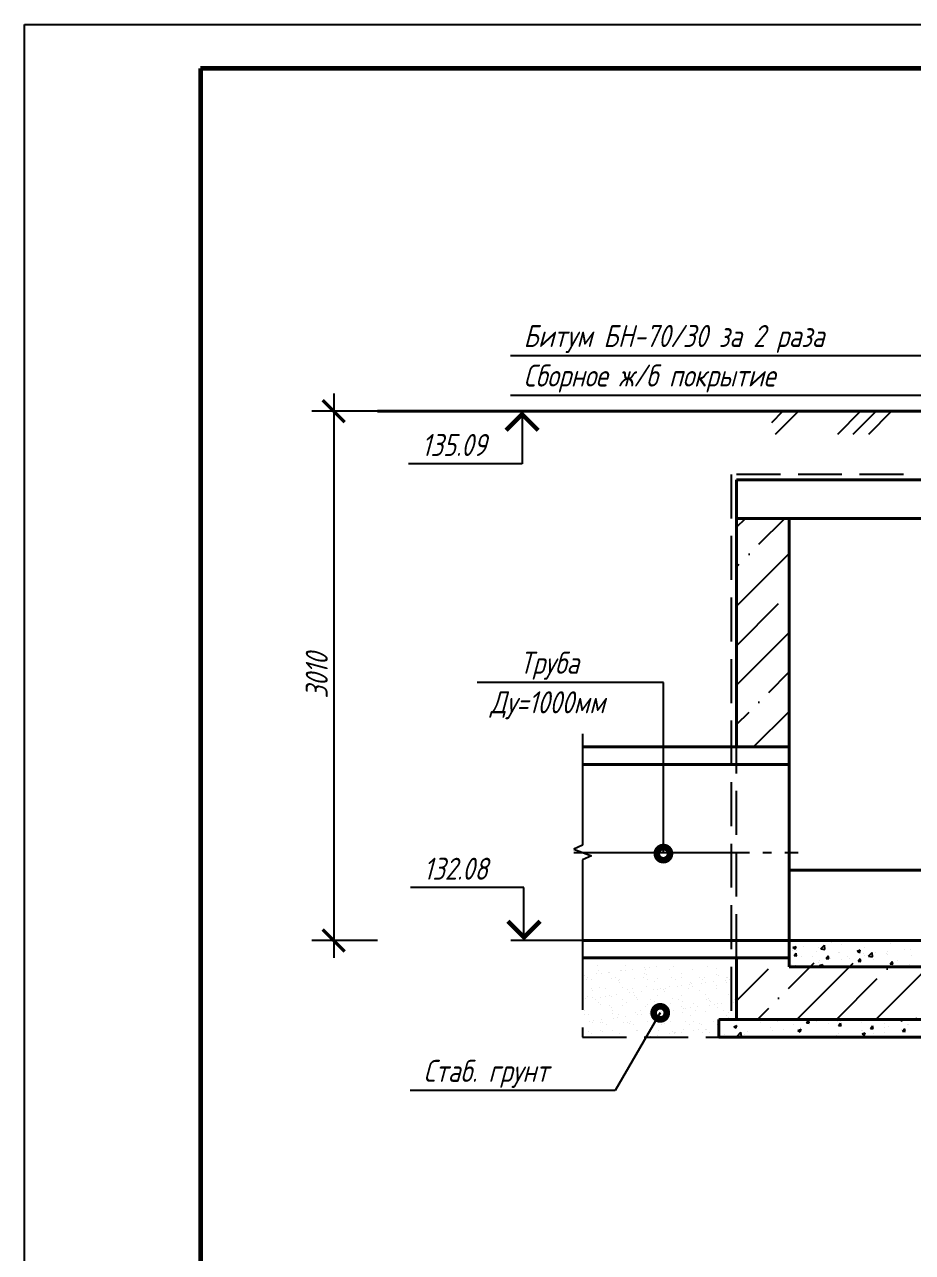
# Model space of a CAD drawing. Header units: millimetres. Extents: x 37188 to 58188, y -72679 to -57829.
# Drawn here: x 37188 to 42239, y -64812 to -57829 of the extents above; entities that cross this region are included whole.
import ezdxf

# ---------------------------------------------------------------- set-up
doc = ezdxf.new("R2010")
doc.units = ezdxf.units.MM
doc.linetypes.add('GOST2.303 4', pattern=[7, 5, -2, 0])
doc.linetypes.add('GOST2.303 5', pattern=[24, 20, -1.5, 1, -1.5])
doc.layers.get('0').update_dxf_attribs({"lineweight": 40})
for name, color, linetype in [('Линии', 7, 'Continuous'), ('Надписи', 7, 'Continuous'), ('Штриховка', 7, 'Continuous')]:
    doc.layers.add(name, color=color, linetype=linetype)
doc.styles.add('GOST 2.304', font='CS_Gost2304.shx', dxfattribs={"oblique": 15})

# ---------------------------------------------------------------- blocks, each defined once
blk = doc.blocks.new('_ArchTick')
at = {"color": 0, "linetype": 'ByBlock', "const_width": 0.15}
blk.add_lwpolyline([(-0.5, -0.5), (0.5, 0.5)], dxfattribs=at)

msp = doc.modelspace()

# ---------------------------------------------------------------- hatches: boundary and pattern name
at = {"layer": 'Линии', "ltscale": 50}
h = msp.add_hatch(dxfattribs=at)
h.set_pattern_fill('ANSI35', color=256, scale=50, style=0)
h.paths.add_polyline_path([(41538.1, -60637.5), (41238.1, -60637.5), (41238.1, -61937.5), (41538.1, -61937.5)])
h.paths.add_polyline_path([(44238.1, -63182.5), (43938.1, -63182.5), (43938.1, -63187.5), (41538.1, -63163.8), (41538.1, -63211.3), (41238.1, -63182.5), (41238.1, -63487.5), (44238.1, -63487.5)])
h.paths.add_polyline_path([(44238.1, -60637.5), (43938.1, -60637.5), (43938.1, -61937.5), (44238.1, -61937.5)])

# ---------------------------------------------------------------- linework, layer by layer
at = {"ltscale": 50}
for p, q in [((39196.6, -60027.5), (46717.9, -60027.5)), ((41824.1, -60027.5), (40135.7, -60027.5)), ((44238.1, -60417.5), (41238.1, -60417.5)), ((41238.1, -60417.5), (41238.1, -60637.5)), ((41538.1, -61937.5), (40362.7, -61937.5)), ((41538.1, -61937.5), (41538.1, -61937.5)), ((41538.1, -61937.5), (41538.1, -63137.5)), ((41538.1, -62037.5), (40362.7, -62037.5)), ((41538.1, -62637.5), (43938.1, -62637.5)), ((41538.1, -63037.5), (40362.7, -63037.5)), ((41538.1, -63037.5), (43938.1, -63037.5)), ((41538.1, -63137.5), (40362.7, -63137.5)), ((41238.1, -63487.5), (41238.1, -63137.5)), ((41538.1, -63137.5), (41538.1, -63137.5)), ((41238.1, -63487.5), (41138.1, -63487.5)), ((41138.1, -63487.5), (41138.1, -63587.5)), ((44238.1, -63487.5), (41238.1, -63487.5)), ((44338.1, -63587.5), (41138.1, -63587.5))]:
    msp.add_line(p, q, dxfattribs=at)
msp.add_lwpolyline([(41238.1, -61937.5), (41238.1, -60637.5), (44238.1, -60637.5), (44238.1, -61937.5)], dxfattribs=at)
msp.add_lwpolyline([(41538.1, -63187.5), (41538.1, -60637.5), (43938.1, -60637.5), (43938.1, -63187.5)], close=True, dxfattribs=at)
at = {"layer": 'Линии', "linetype": 'GOST2.303 4', "ltscale": 50}
for p, q in [((42888.1, -60387.5), (41208.1, -60387.5)), ((41208.1, -60387.5), (41208.1, -63487.5)), ((41238.1, -63137.5), (41238.1, -61692.5)), ((41538.1, -61937.5), (41538.1, -61937.5)), ((41538.1, -62037.5), (40362.7, -62037.5)), ((40362.7, -63037.5), (41538.1, -63037.5)), ((40362.7, -63182.5), (40362.7, -63587.5)), ((41538.1, -63137.5), (41538.1, -63137.5)), ((40362.7, -63587.5), (41138.1, -63587.5))]:
    msp.add_line(p, q, dxfattribs=at)
at = {"layer": 'Линии', "ltscale": 50}
for p, q in [((40362.7, -61862.5), (40362.7, -62496.5)), ((40362.7, -62496.5), (40312.7, -62518.5)), ((40312.7, -62518.5), (40412.7, -62556.5)), ((40412.7, -62556.5), (40362.7, -62578.5)), ((40362.7, -62578.5), (40362.7, -63212.5))]:
    msp.add_line(p, q, dxfattribs=at)
at = {"layer": 'Линии', "linetype": 'GOST2.303 5', "ltscale": 50}
msp.add_line((40312.7, -62537.5), (41588.1, -62537.5), dxfattribs=at)
at = {"layer": 'Линии', "linetype": 'Continuous', "ltscale": 50}
for p, q in [((41573, -63040.9), (41573, -63040.9)), ((41777.9, -63050.7), (41777.9, -63050.7)), ((41838, -63059.3), (41838, -63059.3)), ((41841.5, -63042.4), (41841.5, -63042.4)), ((41968.4, -63041.4), (41968.4, -63041.4)), ((42114.4, -63053.5), (42114.4, -63053.5)), ((41555.2, -63094.8), (41555.2, -63094.8)), ((41559.2, -63078.6), (41571.8, -63087.1)), ((41559.3, -63078.6), (41577.1, -63071.8)), ((41565.1, -63123.9), (41580.3, -63125.3)), ((41565.3, -63123.9), (41577.6, -63109.4)), ((41571.8, -63087), (41577, -63071.7)), ((41580.2, -63125.8), (41577.3, -63109.9)), ((41577.8, -63094.6), (41577.8, -63094.6)), ((41608.7, -63128.9), (41608.7, -63128.9)), ((41617.5, -63071.9), (41617.5, -63071.9)), ((41670, -63129.8), (41670, -63129.8)), ((41690.8, -63100.5), (41690.8, -63100.5)), ((41706.1, -63078.4), (41706.1, -63078.4)), ((41718.4, -63085.8), (41738.2, -63065.1)), ((41718.4, -63085.9), (41741, -63089.4)), ((41741, -63089.3), (41738.2, -63065.1)), ((41747.5, -63139.9), (41759.8, -63125.3)), ((41762.4, -63141.8), (41759.4, -63125.9)), ((41818.1, -63104.4), (41818.1, -63104.4)), ((41826.4, -63106.2), (41826.4, -63106.2)), ((41870.9, -63129.9), (41870.9, -63129.9)), ((41924.2, -63098.9), (41936.8, -63107.4)), ((41924.3, -63098.9), (41942.1, -63092.1)), ((41936.8, -63107.4), (41942, -63092)), ((41962, -63111.9), (41962, -63111.9)), ((41965.4, -63126), (41965.4, -63126)), ((41966.2, -63079), (41966.2, -63079)), ((41989.5, -63127.8), (42009.3, -63107.2)), ((41989.5, -63128), (42012.1, -63131.5)), ((42012.1, -63131.3), (42009.3, -63107.2)), ((42031.3, -63108.8), (42031.3, -63108.8)), ((42093.6, -63109.7), (42093.6, -63109.7)), ((42094.9, -63100.4), (42094.9, -63100.4)), ((42097.5, -63117.7), (42097.5, -63117.7)), ((42191.1, -63087.7), (42191.1, -63087.7)), ((42225.6, -63090.7), (42225.6, -63090.7)), ((42233.1, -63123.4), (42233.1, -63123.4)), ((40449.7, -63183), (40449.7, -63183)), ((40607.9, -63182.7), (40607.9, -63182.7)), ((40717, -63192.5), (40717, -63192.5)), ((40743.5, -63189), (40743.5, -63189)), ((40784.8, -63183.6), (40784.8, -63183.6)), ((40878.7, -63187.4), (40878.7, -63187.4)), ((41075.6, -63183.4), (41075.6, -63183.4)), ((41122.9, -63198.3), (41122.9, -63198.3)), ((41550.7, -63172), (41550.7, -63172)), ((41574.7, -63179.2), (41574.7, -63179.2)), ((41703, -63162.9), (41703, -63162.9)), ((41710.8, -63180.8), (41720.7, -63187.5)), ((41710.9, -63180.9), (41728.7, -63174)), ((41711.1, -63150.9), (41711.1, -63150.9)), ((41724, -63187.5), (41728.6, -63174)), ((41744.3, -63134.6), (41744.3, -63134.6)), ((41747.3, -63139.9), (41762.4, -63141.2)), ((41774.7, -63142.6), (41774.7, -63142.6)), ((41834.9, -63143.9), (41834.9, -63143.9)), ((41879.9, -63140.3), (41879.9, -63140.3)), ((41929.4, -63155.8), (41944.6, -63157.1)), ((41929.7, -63155.8), (41941.9, -63141.2)), ((41944.6, -63157.7), (41941.6, -63141.8)), ((42015.5, -63146.1), (42015.5, -63146.1)), ((42111.6, -63171.7), (42126.8, -63173.1)), ((42111.9, -63171.8), (42124.1, -63157.2)), ((42126.8, -63173.7), (42123.8, -63157.7)), ((42151.1, -63151.8), (42151.1, -63151.8)), ((42222.5, -63175.2), (42222.5, -63175.2)), ((40374.5, -63237.6), (40374.5, -63237.6)), ((40387.1, -63261.2), (40387.1, -63261.2)), ((40392.2, -63247.4), (40392.2, -63247.4)), ((40413.6, -63261.1), (40413.6, -63261.1)), ((40443.5, -63228.5), (40443.5, -63228.5)), ((40455.6, -63208.6), (40455.6, -63208.6)), ((40470, -63225), (40470, -63225)), ((40511.3, -63219.6), (40511.3, -63219.6)), ((40513.4, -63221.7), (40513.4, -63221.7)), ((40524.3, -63256.3), (40524.3, -63256.3)), ((40550.4, -63247.1), (40550.4, -63247.1)), ((40564, -63268), (40564, -63268)), ((40571.8, -63260.8), (40571.8, -63260.8)), ((40580.3, -63210.5), (40580.3, -63210.5)), ((40585.5, -63209.3), (40585.5, -63209.3)), ((40606.7, -63207), (40606.7, -63207)), ((40648, -63201.6), (40648, -63201.6)), ((40657.2, -63254.6), (40657.2, -63254.6)), ((40708.6, -63246.8), (40708.6, -63246.8)), ((40716.7, -63223.4), (40716.7, -63223.4)), ((40722.7, -63204.3), (40722.7, -63204.3)), ((40726, -63232), (40726, -63232)), ((40730, -63260.5), (40730, -63260.5)), ((40787.2, -63255.2), (40787.2, -63255.2)), ((40855.7, -63202.6), (40855.7, -63202.6)), ((40866.8, -63246.5), (40866.8, -63246.5)), ((40888.2, -63260.2), (40888.2, -63260.2)), ((40922.9, -63227.9), (40922.9, -63227.9)), ((40924.4, -63250.3), (40924.4, -63250.3)), ((40985.7, -63203.2), (40985.7, -63203.2)), ((41025, -63246.3), (41025, -63246.3)), ((41046.4, -63259.9), (41046.4, -63259.9)), ((41057.4, -63248.6), (41057.4, -63248.6)), ((41126.2, -63229.7), (41126.2, -63229.7)), ((41135.6, -63238.3), (41135.6, -63238.3)), ((41174.1, -63263.9), (41174.1, -63263.9)), ((41183.2, -63246), (41183.2, -63246)), ((41187.3, -63249.2), (41187.3, -63249.2)), ((41200.5, -63260.4), (41200.5, -63260.4)), ((41204.6, -63259.6), (41204.6, -63259.6)), ((40411.2, -63312.6), (40411.2, -63312.6)), ((40420.6, -63321.2), (40420.6, -63321.2)), ((40458.8, -63306.5), (40458.8, -63306.5)), ((40490.8, -63310.2), (40490.8, -63310.2)), ((40573.3, -63276.6), (40573.3, -63276.6)), ((40588.7, -63307.1), (40588.7, -63307.1)), ((40617.5, -63317.1), (40617.5, -63317.1)), ((40627.1, -63335.9), (40627.1, -63335.9)), ((40649, -63309.9), (40649, -63309.9)), ((40653.6, -63332.4), (40653.6, -63332.4)), ((40694.9, -63327), (40694.9, -63327)), ((40725.9, -63302.2), (40725.9, -63302.2)), ((40763.9, -63317.9), (40763.9, -63317.9)), ((40770.2, -63272.5), (40770.2, -63272.5)), ((40790.3, -63314.4), (40790.3, -63314.4)), ((40807.2, -63309.6), (40807.2, -63309.6)), ((40820.8, -63318.9), (40820.8, -63318.9)), ((40830.2, -63327.4), (40830.2, -63327.4)), ((40831.6, -63309), (40831.6, -63309)), ((40858.9, -63300.5), (40858.9, -63300.5)), ((40900.6, -63299.9), (40900.6, -63299.9)), ((40927, -63296.4), (40927, -63296.4)), ((40965.4, -63309.3), (40965.4, -63309.3)), ((40968.3, -63291), (40968.3, -63291)), ((40973.5, -63274.3), (40973.5, -63274.3)), ((40982.9, -63282.9), (40982.9, -63282.9)), ((40988.9, -63301.1), (40988.9, -63301.1)), ((41027.1, -63323.3), (41027.1, -63323.3)), ((41037.3, -63281.9), (41037.3, -63281.9)), ((41063.8, -63278.4), (41063.8, -63278.4)), ((41105.1, -63272.9), (41105.1, -63272.9)), ((41123.6, -63309), (41123.6, -63309)), ((41126.1, -63296.2), (41126.1, -63296.2)), ((41179.8, -63278.8), (41179.8, -63278.8)), ((41230.3, -63325.1), (41230.3, -63325.1)), ((40380.1, -63368.4), (40380.1, -63368.4)), ((40390.3, -63359.1), (40390.3, -63359.1)), ((40421.4, -63363), (40421.4, -63363)), ((40433.3, -63374.6), (40433.3, -63374.6)), ((40454.7, -63388.3), (40454.7, -63388.3)), ((40462, -63404.4), (40462, -63404.4)), ((40464.8, -63361.7), (40464.8, -63361.7)), ((40490.4, -63353.9), (40490.4, -63353.9)), ((40515.4, -63408), (40515.4, -63408)), ((40516.8, -63350.4), (40516.8, -63350.4)), ((40527.5, -63354.1), (40527.5, -63354.1)), ((40558.1, -63345), (40558.1, -63345)), ((40591.4, -63374.3), (40591.4, -63374.3)), ((40591.9, -63405), (40591.9, -63405)), ((40612.9, -63388), (40612.9, -63388)), ((40660.4, -63352.5), (40660.4, -63352.5)), ((40668.1, -63363.4), (40668.1, -63363.4)), ((40677.4, -63372), (40677.4, -63372)), ((40729.1, -63400.1), (40729.1, -63400.1)), ((40749.6, -63374), (40749.6, -63374)), ((40771.1, -63387.7), (40771.1, -63387.7)), ((40790.4, -63353.1), (40790.4, -63353.1)), ((40862.1, -63398.4), (40862.1, -63398.4)), ((40874.3, -63367.9), (40874.3, -63367.9)), ((40907.8, -63373.8), (40907.8, -63373.8)), ((40927.6, -63348.1), (40927.6, -63348.1)), ((40929.3, -63387.4), (40929.3, -63387.4)), ((40992.1, -63399), (40992.1, -63399)), ((41060.6, -63346.4), (41060.6, -63346.4)), ((41066, -63373.5), (41066, -63373.5)), ((41077.6, -63369.7), (41077.6, -63369.7)), ((41084.2, -63407.2), (41084.2, -63407.2)), ((41087, -63378.3), (41087, -63378.3)), ((41087.5, -63387.1), (41087.5, -63387.1)), ((41110.6, -63403.7), (41110.6, -63403.7)), ((41129.3, -63394.1), (41129.3, -63394.1)), ((41151.9, -63398.3), (41151.9, -63398.3)), ((41190.5, -63347.1), (41190.5, -63347.1)), ((41220.9, -63389.2), (41220.9, -63389.2)), ((41224.2, -63373.2), (41224.2, -63373.2)), ((40372, -63461.2), (40372, -63461.2)), ((40373.6, -63437.7), (40373.6, -63437.7)), ((40393.5, -63457), (40393.5, -63457)), ((40524.7, -63416.6), (40524.7, -63416.6)), ((40530.7, -63452), (40530.7, -63452)), ((40531.8, -63437.4), (40531.8, -63437.4)), ((40537.2, -63479.2), (40537.2, -63479.2)), ((40563.7, -63475.8), (40563.7, -63475.8)), ((40568.9, -63457.1), (40568.9, -63457.1)), ((40605, -63470.3), (40605, -63470.3)), ((40663.6, -63450.3), (40663.6, -63450.3)), ((40674, -63461.2), (40674, -63461.2)), ((40690, -63437.1), (40690, -63437.1)), ((40700.4, -63457.8), (40700.4, -63457.8)), ((40721.6, -63412.5), (40721.6, -63412.5)), ((40741.7, -63452.3), (40741.7, -63452.3)), ((40772.2, -63458.9), (40772.2, -63458.9)), ((40781.6, -63467.4), (40781.6, -63467.4)), ((40793.6, -63451), (40793.6, -63451)), ((40810.7, -63443.2), (40810.7, -63443.2)), ((40837.1, -63439.8), (40837.1, -63439.8)), ((40848.2, -63436.8), (40848.2, -63436.8)), ((40878.4, -63434.3), (40878.4, -63434.3)), ((40924.9, -63414.3), (40924.9, -63414.3)), ((40930.8, -63446), (40930.8, -63446)), ((40934.3, -63422.8), (40934.3, -63422.8)), ((40947.4, -63425.2), (40947.4, -63425.2)), ((40973.9, -63421.8), (40973.9, -63421.8)), ((40978.5, -63463.3), (40978.5, -63463.3)), ((41006.4, -63436.5), (41006.4, -63436.5)), ((41015.2, -63416.3), (41015.2, -63416.3)), ((41063.8, -63444.3), (41063.8, -63444.3)), ((41131.2, -63418.8), (41131.2, -63418.8)), ((41164.6, -63436.2), (41164.6, -63436.2)), ((41181.7, -63465.1), (41181.7, -63465.1)), ((41191.1, -63473.7), (41191.1, -63473.7)), ((41193.7, -63444.9), (41193.7, -63444.9)), ((40400.5, -63497.2), (40400.5, -63497.2)), ((40416.2, -63501.7), (40416.2, -63501.7)), ((40426.9, -63493.8), (40426.9, -63493.8)), ((40465.2, -63502.3), (40465.2, -63502.3)), ((40466.8, -63548), (40466.8, -63548)), ((40468.2, -63488.3), (40468.2, -63488.3)), ((40474.3, -63501.8), (40474.3, -63501.8)), ((40495.7, -63515.5), (40495.7, -63515.5)), ((40595.1, -63502.9), (40595.1, -63502.9)), ((40619.5, -63503.4), (40619.5, -63503.4)), ((40628.8, -63512), (40628.8, -63512)), ((40632.5, -63501.5), (40632.5, -63501.5)), ((40653.9, -63515.2), (40653.9, -63515.2)), ((40666.8, -63548.2), (40666.8, -63548.2)), ((40732.3, -63498), (40732.3, -63498)), ((40790.7, -63501.2), (40790.7, -63501.2)), ((40796.8, -63548.8), (40796.8, -63548.8)), ((40812.1, -63514.9), (40812.1, -63514.9)), ((40825.8, -63507.9), (40825.8, -63507.9)), ((40865.3, -63496.3), (40865.3, -63496.3)), ((40934, -63543.9), (40934, -63543.9)), ((40948.9, -63501), (40948.9, -63501)), ((40970.3, -63514.6), (40970.3, -63514.6)), ((40995.3, -63496.9), (40995.3, -63496.9)), ((41020.7, -63547.1), (41020.7, -63547.1)), ((41029, -63509.7), (41029, -63509.7)), ((41038.4, -63518.3), (41038.4, -63518.3)), ((41062, -63541.7), (41062, -63541.7)), ((41067, -63542.2), (41067, -63542.2)), ((41107.1, -63500.7), (41107.1, -63500.7)), ((41128.5, -63514.3), (41128.5, -63514.3)), ((41131, -63532.6), (41131, -63532.6)), ((41132.5, -63491.9), (41132.5, -63491.9)), ((41190.4, -63493.6), (41190.4, -63493.6)), ((41222.2, -63528.9), (41234.8, -63537.4)), ((41222.3, -63528.9), (41240.1, -63522.1)), ((41224.8, -63527.7), (41224.8, -63527.7)), ((41234.8, -63537.3), (41239.9, -63522)), ((41373, -63502.3), (41373, -63502.3)), ((41431.9, -63535.3), (41431.9, -63535.3)), ((41453.4, -63490.1), (41468.6, -63491.4)), ((41453.6, -63490.1), (41455.8, -63487.5)), ((41468.5, -63492), (41467.7, -63487.5)), ((41507.4, -63543.3), (41507.4, -63543.3)), ((41540.2, -63488.5), (41540.2, -63488.5)), ((41562.4, -63517.4), (41562.4, -63517.4)), ((41587.2, -63549.2), (41599.8, -63557.7)), ((41587.3, -63549.2), (41605.1, -63542.4)), ((41599.8, -63557.7), (41605, -63542.3)), ((41603.6, -63530.6), (41603.6, -63530.6)), ((41635.6, -63506), (41650.7, -63507.4)), ((41635.8, -63506.1), (41648.1, -63491.5)), ((41650.7, -63508), (41647.7, -63492)), ((41675.8, -63494.2), (41675.8, -63494.2)), ((41690.7, -63501.1), (41690.7, -63501.1)), ((41764, -63509.5), (41764, -63509.5)), ((41811.4, -63500), (41811.4, -63500)), ((41817.7, -63522), (41832.9, -63523.3)), ((41818, -63522), (41830.2, -63507.4)), ((41827.6, -63501.1), (41827.6, -63501.1)), ((41832.9, -63523.9), (41829.9, -63508)), ((41923.8, -63488.5), (41923.8, -63488.5)), ((41947, -63505.7), (41947, -63505.7)), ((41949.9, -63548.8), (41949.9, -63548.8)), ((41999.9, -63537.9), (42015.1, -63539.3)), ((42000.2, -63537.9), (42012.4, -63523.3)), ((42015, -63539.8), (42012.1, -63523.9)), ((42078.2, -63532.5), (42078.2, -63532.5)), ((42082.6, -63511.4), (42082.6, -63511.4)), ((42103.1, -63526.7), (42103.1, -63526.7)), ((42165.6, -63487.6), (42178.3, -63496.1)), ((42165.8, -63487.7), (42166.2, -63487.5)), ((42177.2, -63546.5), (42177.2, -63546.5)), ((42178.3, -63496.1), (42181.2, -63487.5)), ((42182.4, -63553.9), (42194.6, -63539.3)), ((42197.2, -63555.8), (42194.3, -63539.9)), ((42210.1, -63513.4), (42210.1, -63513.4)), ((42218.2, -63517.1), (42218.2, -63517.1)), ((40396.7, -63554.9), (40396.7, -63554.9)), ((40414.6, -63564.9), (40414.6, -63564.9)), ((40476.1, -63556.6), (40476.1, -63556.6)), ((40533.9, -63549.9), (40533.9, -63549.9)), ((40572.8, -63564.6), (40572.8, -63564.6)), ((40673, -63552.5), (40673, -63552.5)), ((40720.8, -63586.6), (40720.8, -63586.6)), ((40731, -63564.3), (40731, -63564.3)), ((40747.2, -63583.1), (40747.2, -63583.1)), ((40788.5, -63577.7), (40788.5, -63577.7)), ((40857.5, -63568.6), (40857.5, -63568.6)), ((40876.3, -63554.3), (40876.3, -63554.3)), ((40884, -63565.1), (40884, -63565.1)), ((40885.7, -63562.8), (40885.7, -63562.8)), ((40889.2, -63564), (40889.2, -63564)), ((40925.3, -63559.7), (40925.3, -63559.7)), ((40994.3, -63550.6), (40994.3, -63550.6)), ((41047.4, -63563.7), (41047.4, -63563.7)), ((41082.6, -63558.8), (41082.6, -63558.8)), ((41171.7, -63570.6), (41171.7, -63570.6)), ((41187.2, -63585.4), (41187.2, -63585.4)), ((41243.6, -63580.6), (41263.4, -63560)), ((41243.6, -63580.8), (41266.2, -63584.3)), ((41266.2, -63584.1), (41263.4, -63560)), ((41283.4, -63572.8), (41283.4, -63572.8)), ((41300, -63554.3), (41300, -63554.3)), ((41443.8, -63551.6), (41443.8, -63551.6)), ((41687.6, -63585.7), (41687.6, -63585.7)), ((41806.9, -63577.6), (41806.9, -63577.6)), ((41819.5, -63566.6), (41819.5, -63566.6)), ((41952.2, -63569.5), (41964.9, -63578.1)), ((41952.3, -63569.6), (41970.1, -63562.8)), ((41955, -63552.2), (41955, -63552.2)), ((41964.8, -63578), (41970, -63562.7)), ((42017.4, -63567.5), (42017.4, -63567.5)), ((42081, -63559.1), (42081, -63559.1)), ((42164, -63582.5), (42164, -63582.5)), ((42182.1, -63553.9), (42197.3, -63555.2))]:
    msp.add_line(p, q, dxfattribs=at)
at = {"layer": 'Надписи'}
for p, q in [((37188.1, -57828.8), (58188.1, -57828.8)), ((37188.1, -72678.8), (37188.1, -57828.8))]:
    msp.add_line(p, q, dxfattribs=at)
at = {"layer": 'Надписи', "lineweight": 60}
for p, q in [((57938.1, -58078.8), (38188.1, -58078.8)), ((38188.1, -58078.8), (38188.1, -72428.8))]:
    msp.add_line(p, q, dxfattribs=at)
at = {"layer": 'Надписи', "ltscale": 50}
for p, q in [((42316.7, -59712.6), (39951.9, -59712.6)), ((38946.6, -59927.5), (38946.6, -63137.5)), ((42316.7, -59937.6), (39951.9, -59937.6)), ((39196.6, -60027.5), (38821.6, -60027.5)), ((40822.1, -61570.9), (39762.1, -61570.9)), ((40822.1, -62544), (40822.1, -61570.9)), ((39196.6, -63037.5), (38821.6, -63037.5)), ((40804.1, -63449.7), (40548.7, -63892.1)), ((40548.7, -63892.1), (39382.5, -63892.1))]:
    msp.add_line(p, q, dxfattribs=at)
at = {"layer": 'Надписи', "linetype": 'Continuous', "ltscale": 50}
for p, q in [((40398.4, -60027.5), (39943.4, -60027.5)), ((40018.4, -60027.5), (40018.4, -60327.5)), ((40018.4, -60327.5), (39372, -60327.5)), ((40029.1, -62737.5), (39382.7, -62737.5)), ((40029.1, -63037.5), (40029.1, -62737.5)), ((40409.1, -63037.5), (39954.1, -63037.5))]:
    msp.add_line(p, q, dxfattribs=at)
at = {"layer": 'Надписи', "linetype": 'Continuous', "ltscale": 50, "const_width": 25}
for points in [[(40109.5, -60136.3), (40018.4, -60045.2), (39927.2, -60136.3)], [(39937.9, -62928.7), (40029.1, -63019.8), (40120.3, -62928.7)]]:
    msp.add_lwpolyline(points, dxfattribs=at)
at = {"layer": 'Надписи', "ltscale": 50, "const_width": 75}
for points in [[(40840.9, -62544, 1), (40803.4, -62544, 1)], [(40822.8, -63449.7, 1), (40785.3, -63449.7, 1)]]:
    msp.add_lwpolyline(points, format="xyb", close=True, dxfattribs=at)
at = {"layer": 'Штриховка', "linetype": 'Continuous'}
for p, q in [((41438.1, -60091.1), (41501.7, -60027.5)), ((41460.1, -60157.5), (41590.1, -60027.5)), ((41813.6, -60157.5), (41943.6, -60027.5)), ((41902, -60157.5), (42032, -60027.5)), ((41990.4, -60157.5), (42120.4, -60027.5))]:
    msp.add_line(p, q, dxfattribs=at)

# ---------------------------------------------------------------- block references
at = {"layer": 'Надписи', "ltscale": 50, "xscale": 125, "yscale": 125, "zscale": 125}
for p, rotation in [((38946.6, -60027.5), 90), ((38946.6, -63037.5), 270)]:
    msp.add_blockref('_ArchTick', p, dxfattribs=dict(at, rotation=rotation))

# ---------------------------------------------------------------- texts
at = {"layer": 'Надписи', "ltscale": 50, "style": 'GOST 2.304', "oblique": 15}
for s, p in [('Битум БН-70/30 за 2 раза', (40026.9, -59662.6)), ('Сборное ж/б покрытие', (40026.9, -59887.6)), ('Труба ', (40005, -61520.9)), ('Ду=1000мм', (39837.1, -61745.9)), ('Стаб. грунт', (39457.5, -63842.1))]:
    msp.add_text(s, height=125, dxfattribs=at).set_placement(p)
at = {"layer": 'Надписи', "linetype": 'Continuous', "ltscale": 50, "style": 'GOST 2.304', "oblique": 15}
for s, p in [('135.09', (39447, -60282.5)), ('132.08', (39457.7, -62692.5))]:
    msp.add_text(s, height=125, dxfattribs=at).set_placement(p)
at = {"layer": 'Надписи', "ltscale": 50, "insert": (38850.3, -61532.5), "char_height": 125, "attachment_point": 5, "rotation": 90, "style": 'GOST 2.304'}
msp.add_mtext('\\A1;3010', dxfattribs=at)

doc.saveas('drawing.dxf')
